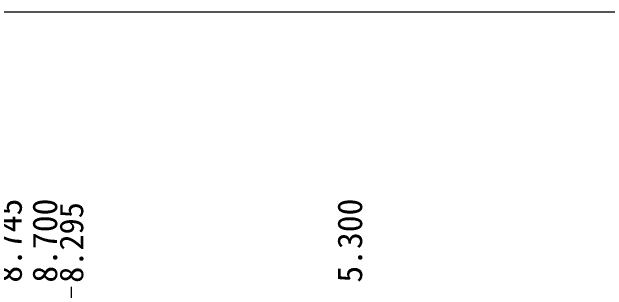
# Model space of a CAD drawing. Extents: x -40.6 to -17.9, y -29.5 to 6.2.
# Drawn here: x -35.12 to -29.1, y 3.38 to 6.2 of the extents above; entities that cross this region are included whole.
import ezdxf

# ---------------------------------------------------------------- set-up
doc = ezdxf.new("R2010")
doc.units = 0
doc.header["$LTSCALE"] = 5
doc.header["$MEASUREMENT"] = 0
doc.header["$PDMODE"] = 3
doc.linetypes.add('0', pattern=[0])
doc.layers.get('Defpoints').update_dxf_attribs({"linetype": 'CONTINUOUS'})
doc.layers.add('图层1实体', color=7, linetype='CONTINUOUS')
doc.layers.add('标注', color=4, linetype='0')
doc.styles.add('SIMPLEX', font='SIMPLEX')
doc.styles.add('宋体', font='SimSun.ttf')
doc.dimstyles.get("Standard").update_dxf_attribs({"dimscale": 0.12, "dimtxt": 1, "dimasz": 1, "dimexe": 0.3, "dimexo": 0.3, "dimgap": 0.3, "dimtad": 0, "dimdec": 3, "dimzin": 0, "dimdsep": 46, "dimtxsty": 'SIMPLEX', "dimcen": 0.5, "dimclrd": 256, "dimclre": 256, "dimclrt": 256, "dimadec": 0, "dimazin": 0, "dimtfac": 1, "dimtdec": 3, "dimtofl": 0, "dimtmove": 0, "dimatfit": 0, "dimfxl": 1, "dimtolj": 1, "dimtzin": 0, "dimlwd": -1, "dimlwe": -1, "dimarcsym": 0})

# ---------------------------------------------------------------- blocks, each defined once
blk = doc.blocks.new('*D20')
at = {"layer": 'Defpoints', "color": 0, "transparency": 16777216}
for p in [(-6656.5199, -1049.576), (-6656.6964, -1051.8135), (-6648.4014, -1059.6685)]:
    blk.add_point(p, dxfattribs=at)
at = {"layer": '标注', "linetype": 'Continuous', "lineweight": 5, "transparency": 16777216}
for p, q in [((-6656.5199, -1049.816), (-6656.5199, -1049.576)), ((-6656.6964, -1050.056), (-6656.5199, -1049.816)), ((-6656.6964, -1051.7775), (-6656.6964, -1050.056))]:
    blk.add_line(p, q, dxfattribs=at)
at = {"layer": '标注', "lineweight": 5, "transparency": 16777216, "insert": (-6656.5199, -1049.1291), "char_height": 0.24, "attachment_point": 5, "rotation": 90, "style": '宋体'}
blk.add_mtext('\\A1;8.295', dxfattribs=at)

msp = doc.modelspace()

# ---------------------------------------------------------------- linework, layer by layer
at = {"layer": '图层1实体', "lineweight": 5, "elevation": -0.0144}
msp.add_lwpolyline([(-40.601, 6.1985), (-17.9037, 6.1985), (-17.9037, -29.5004), (-40.601, -29.5004)], close=True, dxfattribs=at)

# ---------------------------------------------------------------- texts
at = {"layer": '标注', "lineweight": 5, "char_height": 0.25, "attachment_point": 5, "rotation": 90, "style": '宋体'}
for s, insert in [('\\A1;8.745', (-35.1429, 3.8846, -0.0291)), ('\\A1;8.700', (-34.7852, 3.8846, -0.0291)), ('\\A1;5.300', (-31.6979, 3.8846, -0.0291))]:
    msp.add_mtext(s, dxfattribs=dict(at, insert=insert))

# ---------------------------------------------------------------- dimensions: what is measured, and where the dimension line sits
at = {"layer": '标注', "lineweight": 5}
dim = msp.add_ordinate_dim(feature_location=(-34.6929, 1.1813, -0.0291), offset=(0.1765, 2.2375), dtype=1, origin=(-26.3979, -6.6737), dimstyle='Standard', override={"dimtxt": 2, "dimtxsty": '宋体', "dimtfillclr": 256, "dimlwe": 5, "dimarcsym": 2}, dxfattribs=at)
dim.commit()
dim.dimension.update_dxf_attribs({"geometry": '*D20', "text_midpoint": (-34.5163, 3.8657, -0.0291), "insert": (6622.0036, 1052.9948, -0.0291)})

doc.saveas('drawing.dxf')
